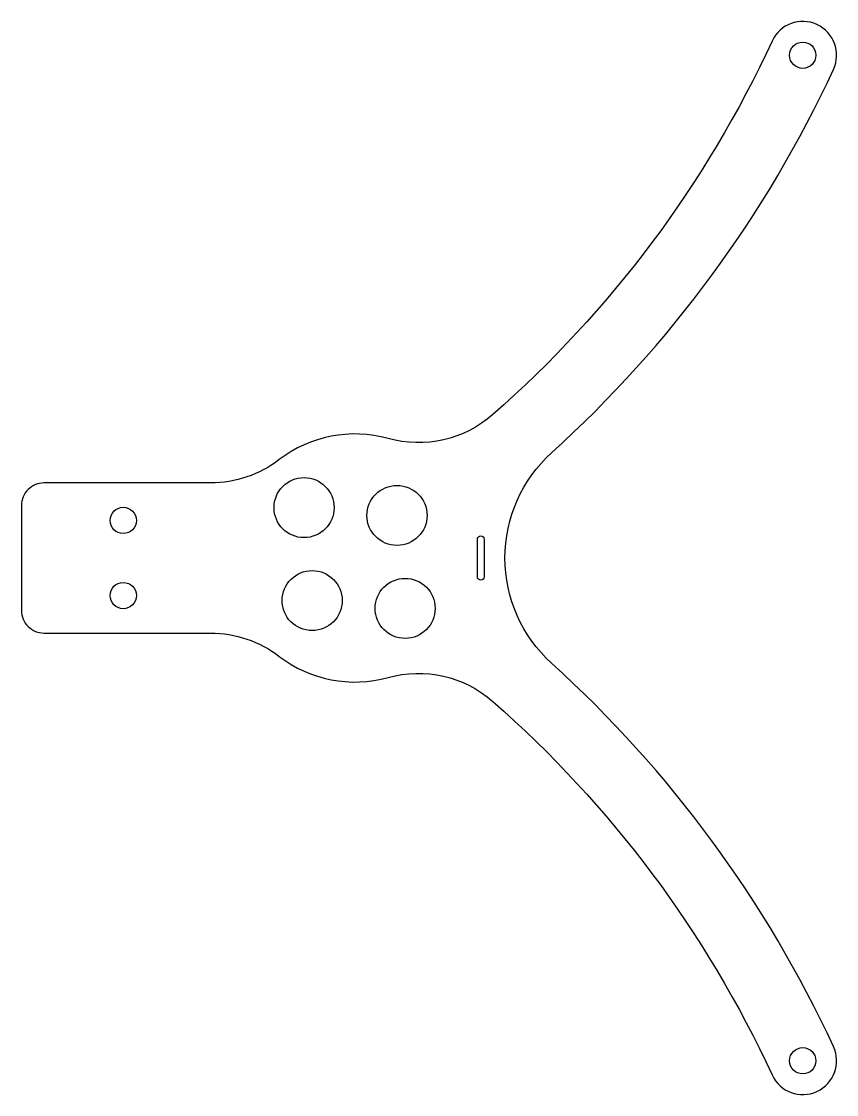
# Model space of a CAD drawing. Header units: millimetres. Extents: x -3 to 106, y -81 to 61.
import ezdxf

# ---------------------------------------------------------------- set-up
doc = ezdxf.new("R2010")
doc.units = ezdxf.units.MM

msp = doc.modelspace()

# ---------------------------------------------------------------- linework, layer by layer
for points in [[(96.96, -78.85, 1), (105.13, -75.07, 0.100615), (67.6, -24.02, -0.443241), (67.6, 4.02, 0.100615), (105.13, 55.07, 1), (96.96, 58.85, -0.104682), (59.76, 9.09, -0.253351), (45.83, 5.91, 0.23602), (31.33, 3.1, -0.165193), (22.19, 0), (0, 0, 0.414214), (-3, -3), (-3, -17, 0.414214), (0, -20), (22.19, -20, -0.165193), (31.33, -23.1, 0.23602), (45.83, -25.91, -0.253351), (59.76, -29.09, -0.104682)], [(57.71, -7.5, -1), (58.61, -7.5), (58.61, -12.5, -1), (57.71, -12.5)]]:
    msp.add_lwpolyline(points, format="xyb", close=True)
for centre, radius in [((101.04, 56.96), 1.75), ((34.63, -3.29), 4), ((47.01, -4.33), 4), ((10.56, -5), 1.75), ((35.71, -15.67), 4), ((48.09, -16.71), 4), ((10.56, -15), 1.75), ((101.04, -76.96), 1.75)]:
    msp.add_circle(centre, radius)

doc.saveas('drawing.dxf')
